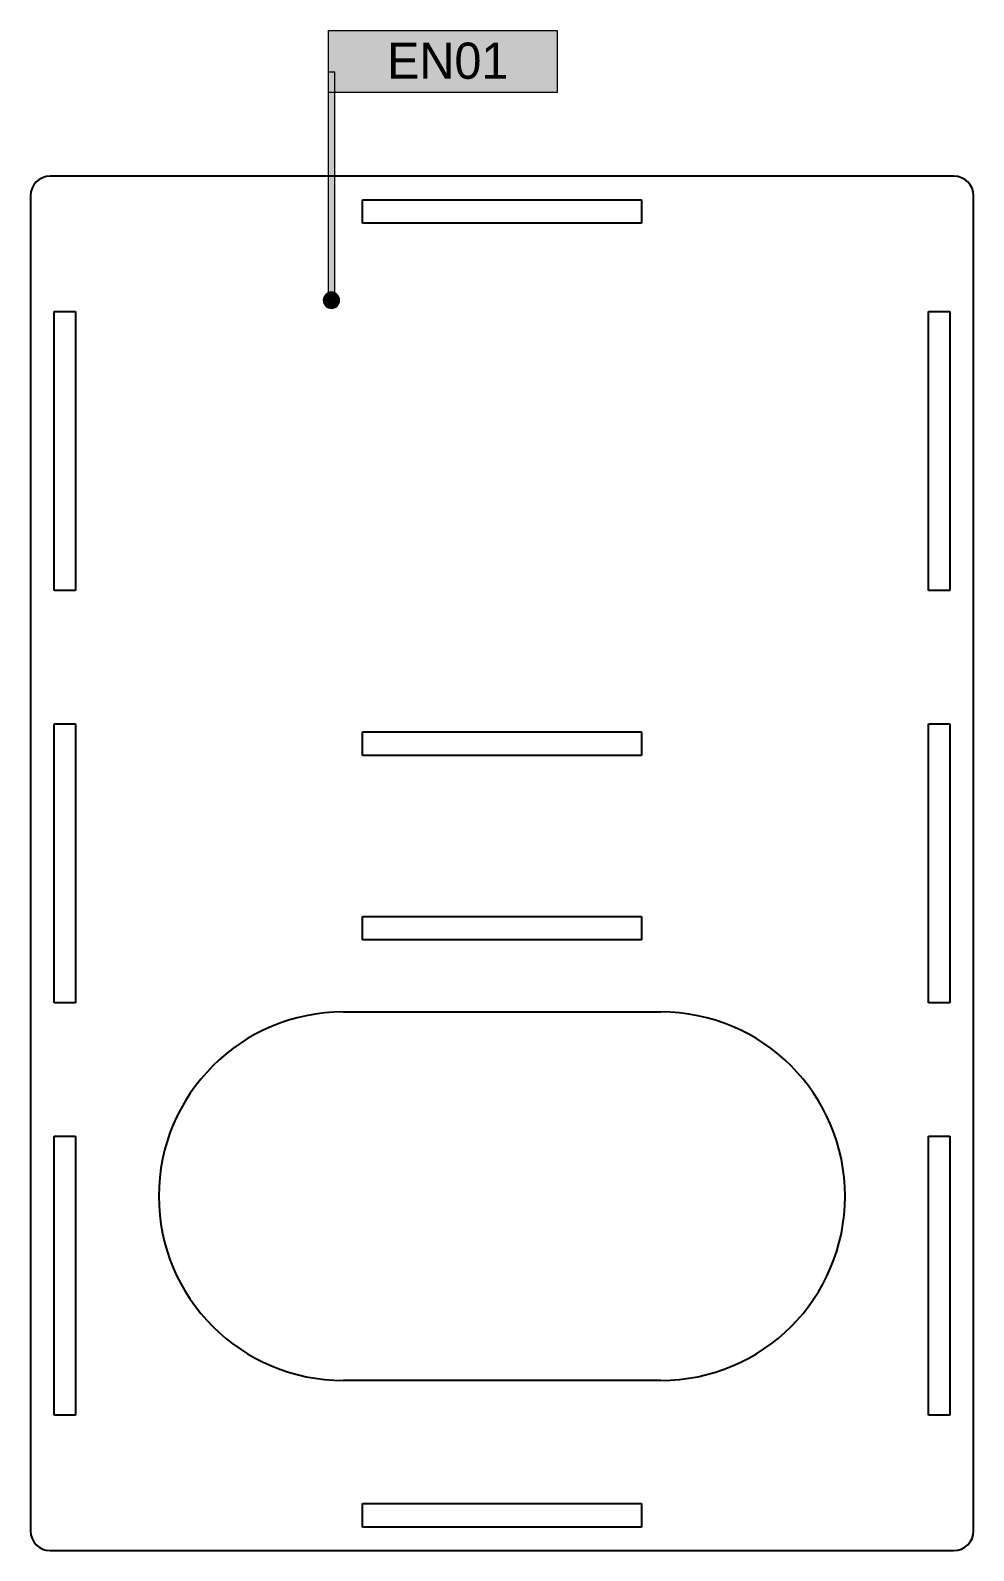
# Model space of a CAD drawing. Header units: millimetres. Extents: x -19 to 1971, y -336 to 654.
# Drawn here: x -19.1 to 58.9, y -218.9 to -93.1 of the extents above; entities that cross this region are included whole.
import ezdxf

# ---------------------------------------------------------------- set-up
doc = ezdxf.new("R2010")
doc.units = ezdxf.units.MM
doc.header["$MEASUREMENT"] = 0
doc.layers.add('Layer 1', color=7, linetype='Continuous')

# ---------------------------------------------------------------- blocks, each defined once
blk = doc.blocks.new('block 731')
at = {"layer": 'Layer 1', "color": 7, "lineweight": 25, "true_color": 0xffffff}
blk.add_open_spline([(33.02, -204.82), (41.44, -204.82), (48.26, -198), (48.26, -189.58), (48.26, -181.16), (41.44, -174.33), (33.02, -174.33)], degree=3, knots=[0, 0, 0, 0, 1, 1, 1, 2, 2, 2, 2], dxfattribs=at)
blk = doc.blocks.new('block 732')
at = {"layer": 'Layer 1', "color": 7, "lineweight": 25, "true_color": 0xffffff}
blk.add_lwpolyline([(6.76, -174.33), (33.02, -174.33)], dxfattribs=at)
blk = doc.blocks.new('block 733')
at = {"layer": 'Layer 1', "color": 7, "lineweight": 25, "true_color": 0xffffff}
blk.add_open_spline([(6.76, -174.33), (-1.66, -174.33), (-8.49, -181.16), (-8.49, -189.58), (-8.49, -198), (-1.66, -204.82), (6.76, -204.82)], degree=3, knots=[0, 0, 0, 0, 1, 1, 1, 2, 2, 2, 2], dxfattribs=at)
blk = doc.blocks.new('block 734')
at = {"layer": 'Layer 1', "color": 7, "lineweight": 25, "true_color": 0xffffff}
blk.add_lwpolyline([(33.02, -204.82), (6.76, -204.82)], dxfattribs=at)
blk = doc.blocks.new('block 735')
at = {"layer": 'Layer 1', "color": 7, "lineweight": 25, "true_color": 0xffffff}
blk.add_lwpolyline([(-17.15, -150.5), (-15.37, -150.5)], dxfattribs=at)
blk = doc.blocks.new('block 736')
at = {"layer": 'Layer 1', "color": 7, "lineweight": 25, "true_color": 0xffffff}
blk.add_lwpolyline([(-17.15, -173.57), (-17.15, -150.5)], dxfattribs=at)
blk = doc.blocks.new('block 737')
at = {"layer": 'Layer 1', "color": 7, "lineweight": 25, "true_color": 0xffffff}
blk.add_lwpolyline([(-15.37, -173.57), (-17.15, -173.57)], dxfattribs=at)
blk = doc.blocks.new('block 738')
at = {"layer": 'Layer 1', "color": 7, "lineweight": 25, "true_color": 0xffffff}
blk.add_lwpolyline([(-15.37, -150.5), (-15.37, -173.57)], dxfattribs=at)
blk = doc.blocks.new('block 739')
at = {"layer": 'Layer 1', "color": 7, "lineweight": 25, "true_color": 0xffffff}
blk.add_lwpolyline([(55.15, -116.38), (56.93, -116.38)], dxfattribs=at)
blk = doc.blocks.new('block 740')
at = {"layer": 'Layer 1', "color": 7, "lineweight": 25, "true_color": 0xffffff}
blk.add_lwpolyline([(55.15, -139.45), (55.15, -116.38)], dxfattribs=at)
blk = doc.blocks.new('block 741')
at = {"layer": 'Layer 1', "color": 7, "lineweight": 25, "true_color": 0xffffff}
blk.add_lwpolyline([(56.93, -139.45), (55.15, -139.45)], dxfattribs=at)
blk = doc.blocks.new('block 742')
at = {"layer": 'Layer 1', "color": 7, "lineweight": 25, "true_color": 0xffffff}
blk.add_lwpolyline([(56.93, -116.38), (56.93, -139.45)], dxfattribs=at)
blk = doc.blocks.new('block 743')
at = {"layer": 'Layer 1', "color": 7, "lineweight": 25, "true_color": 0xffffff}
blk.add_lwpolyline([(-17.15, -116.38), (-15.37, -116.38)], dxfattribs=at)
blk = doc.blocks.new('block 744')
at = {"layer": 'Layer 1', "color": 7, "lineweight": 25, "true_color": 0xffffff}
blk.add_lwpolyline([(-17.15, -139.45), (-17.15, -116.38)], dxfattribs=at)
blk = doc.blocks.new('block 745')
at = {"layer": 'Layer 1', "color": 7, "lineweight": 25, "true_color": 0xffffff}
blk.add_lwpolyline([(-15.37, -139.45), (-17.15, -139.45)], dxfattribs=at)
blk = doc.blocks.new('block 746')
at = {"layer": 'Layer 1', "color": 7, "lineweight": 25, "true_color": 0xffffff}
blk.add_lwpolyline([(-15.37, -116.38), (-15.37, -139.45)], dxfattribs=at)
blk = doc.blocks.new('block 747')
at = {"layer": 'Layer 1', "color": 7, "lineweight": 25, "true_color": 0xffffff}
blk.add_lwpolyline([(55.15, -184.62), (56.93, -184.62)], dxfattribs=at)
blk = doc.blocks.new('block 748')
at = {"layer": 'Layer 1', "color": 7, "lineweight": 25, "true_color": 0xffffff}
blk.add_lwpolyline([(55.15, -207.69), (55.15, -184.62)], dxfattribs=at)
blk = doc.blocks.new('block 749')
at = {"layer": 'Layer 1', "color": 7, "lineweight": 25, "true_color": 0xffffff}
blk.add_lwpolyline([(56.93, -207.69), (55.15, -207.69)], dxfattribs=at)
blk = doc.blocks.new('block 750')
at = {"layer": 'Layer 1', "color": 7, "lineweight": 25, "true_color": 0xffffff}
blk.add_lwpolyline([(56.93, -184.62), (56.93, -207.69)], dxfattribs=at)
blk = doc.blocks.new('block 751')
at = {"layer": 'Layer 1', "color": 7, "lineweight": 25, "true_color": 0xffffff}
blk.add_lwpolyline([(8.35, -168.37), (8.35, -166.42)], dxfattribs=at)
blk = doc.blocks.new('block 752')
at = {"layer": 'Layer 1', "color": 7, "lineweight": 25, "true_color": 0xffffff}
blk.add_lwpolyline([(31.42, -168.37), (8.35, -168.37)], dxfattribs=at)
blk = doc.blocks.new('block 753')
at = {"layer": 'Layer 1', "color": 7, "lineweight": 25, "true_color": 0xffffff}
blk.add_lwpolyline([(31.42, -166.42), (31.42, -168.37)], dxfattribs=at)
blk = doc.blocks.new('block 754')
at = {"layer": 'Layer 1', "color": 7, "lineweight": 25, "true_color": 0xffffff}
blk.add_lwpolyline([(8.35, -166.42), (31.42, -166.42)], dxfattribs=at)
blk = doc.blocks.new('block 755')
at = {"layer": 'Layer 1', "color": 7, "lineweight": 25, "true_color": 0xffffff}
blk.add_lwpolyline([(8.35, -107.12), (31.42, -107.12)], dxfattribs=at)
blk = doc.blocks.new('block 756')
at = {"layer": 'Layer 1', "color": 7, "lineweight": 25, "true_color": 0xffffff}
blk.add_lwpolyline([(8.35, -109.07), (8.35, -107.12)], dxfattribs=at)
blk = doc.blocks.new('block 757')
at = {"layer": 'Layer 1', "color": 7, "lineweight": 25, "true_color": 0xffffff}
blk.add_lwpolyline([(31.42, -109.07), (8.35, -109.07)], dxfattribs=at)
blk = doc.blocks.new('block 758')
at = {"layer": 'Layer 1', "color": 7, "lineweight": 25, "true_color": 0xffffff}
blk.add_lwpolyline([(31.42, -107.12), (31.42, -109.07)], dxfattribs=at)
blk = doc.blocks.new('block 759')
at = {"layer": 'Layer 1', "color": 7, "lineweight": 25, "true_color": 0xffffff}
blk.add_lwpolyline([(31.42, -215), (31.42, -216.95)], dxfattribs=at)
blk = doc.blocks.new('block 760')
at = {"layer": 'Layer 1', "color": 7, "lineweight": 25, "true_color": 0xffffff}
blk.add_lwpolyline([(8.35, -215), (31.42, -215)], dxfattribs=at)
blk = doc.blocks.new('block 761')
at = {"layer": 'Layer 1', "color": 7, "lineweight": 25, "true_color": 0xffffff}
blk.add_lwpolyline([(8.35, -216.95), (8.35, -215)], dxfattribs=at)
blk = doc.blocks.new('block 762')
at = {"layer": 'Layer 1', "color": 7, "lineweight": 25, "true_color": 0xffffff}
blk.add_lwpolyline([(31.42, -216.95), (8.35, -216.95)], dxfattribs=at)
blk = doc.blocks.new('block 763')
at = {"layer": 'Layer 1', "color": 7, "lineweight": 25, "true_color": 0xffffff}
blk.add_lwpolyline([(55.15, -173.57), (55.15, -150.5)], dxfattribs=at)
blk = doc.blocks.new('block 764')
at = {"layer": 'Layer 1', "color": 7, "lineweight": 25, "true_color": 0xffffff}
blk.add_lwpolyline([(56.93, -173.57), (55.15, -173.57)], dxfattribs=at)
blk = doc.blocks.new('block 765')
at = {"layer": 'Layer 1', "color": 7, "lineweight": 25, "true_color": 0xffffff}
blk.add_lwpolyline([(56.93, -150.5), (56.93, -173.57)], dxfattribs=at)
blk = doc.blocks.new('block 766')
at = {"layer": 'Layer 1', "color": 7, "lineweight": 25, "true_color": 0xffffff}
blk.add_lwpolyline([(55.15, -150.5), (56.93, -150.5)], dxfattribs=at)
blk = doc.blocks.new('block 767')
at = {"layer": 'Layer 1', "color": 7, "lineweight": 25, "true_color": 0xffffff}
blk.add_lwpolyline([(-17.15, -207.69), (-17.15, -184.62)], dxfattribs=at)
blk = doc.blocks.new('block 768')
at = {"layer": 'Layer 1', "color": 7, "lineweight": 25, "true_color": 0xffffff}
blk.add_lwpolyline([(-15.37, -207.69), (-17.15, -207.69)], dxfattribs=at)
blk = doc.blocks.new('block 769')
at = {"layer": 'Layer 1', "color": 7, "lineweight": 25, "true_color": 0xffffff}
blk.add_lwpolyline([(-15.37, -184.62), (-15.37, -207.69)], dxfattribs=at)
blk = doc.blocks.new('block 770')
at = {"layer": 'Layer 1', "color": 7, "lineweight": 25, "true_color": 0xffffff}
blk.add_lwpolyline([(-17.15, -184.62), (-15.37, -184.62)], dxfattribs=at)
blk = doc.blocks.new('block 771')
at = {"layer": 'Layer 1', "color": 7, "lineweight": 25, "true_color": 0xffffff}
blk.add_lwpolyline([(31.42, -151.15), (31.42, -153.1)], dxfattribs=at)
blk = doc.blocks.new('block 772')
at = {"layer": 'Layer 1', "color": 7, "lineweight": 25, "true_color": 0xffffff}
blk.add_lwpolyline([(8.35, -151.15), (31.42, -151.15)], dxfattribs=at)
blk = doc.blocks.new('block 773')
at = {"layer": 'Layer 1', "color": 7, "lineweight": 25, "true_color": 0xffffff}
blk.add_lwpolyline([(8.35, -153.1), (8.35, -151.15)], dxfattribs=at)
blk = doc.blocks.new('block 774')
at = {"layer": 'Layer 1', "color": 7, "lineweight": 25, "true_color": 0xffffff}
blk.add_lwpolyline([(31.42, -153.1), (8.35, -153.1)], dxfattribs=at)
blk = doc.blocks.new('block 775')
at = {"layer": 'Layer 1', "color": 7, "lineweight": 25, "true_color": 0xffffff}
blk.add_lwpolyline([(58.88, -217.28), (58.88, -106.8)], dxfattribs=at)
blk = doc.blocks.new('block 776')
at = {"layer": 'Layer 1', "color": 7, "lineweight": 25, "true_color": 0xffffff}
blk.add_open_spline([(57.26, -218.9), (58.15, -218.9), (58.88, -218.17), (58.88, -217.28)], degree=3, dxfattribs=at)
blk = doc.blocks.new('block 777')
at = {"layer": 'Layer 1', "color": 7, "lineweight": 25, "true_color": 0xffffff}
blk.add_lwpolyline([(-17.48, -218.9), (57.26, -218.9)], dxfattribs=at)
blk = doc.blocks.new('block 778')
at = {"layer": 'Layer 1', "color": 7, "lineweight": 25, "true_color": 0xffffff}
blk.add_open_spline([(-19.1, -217.28), (-19.1, -218.17), (-18.38, -218.9), (-17.48, -218.9)], degree=3, dxfattribs=at)
blk = doc.blocks.new('block 779')
at = {"layer": 'Layer 1', "color": 7, "lineweight": 25, "true_color": 0xffffff}
blk.add_lwpolyline([(-19.1, -106.8), (-19.1, -217.28)], dxfattribs=at)
blk = doc.blocks.new('block 780')
at = {"layer": 'Layer 1', "color": 7, "lineweight": 25, "true_color": 0xffffff}
blk.add_open_spline([(-17.48, -105.17), (-18.38, -105.17), (-19.1, -105.9), (-19.1, -106.8)], degree=3, dxfattribs=at)
blk = doc.blocks.new('block 781')
at = {"layer": 'Layer 1', "color": 7, "lineweight": 25, "true_color": 0xffffff}
blk.add_lwpolyline([(57.26, -105.17), (-17.48, -105.17)], dxfattribs=at)
blk = doc.blocks.new('block 782')
at = {"layer": 'Layer 1', "color": 7, "lineweight": 25, "true_color": 0xffffff}
blk.add_open_spline([(58.88, -106.8), (58.88, -105.9), (58.15, -105.17), (57.26, -105.17)], degree=3, dxfattribs=at)
blk = doc.blocks.new('block 730')
at = {"layer": 'Layer 1'}
for name in ['block 780', 'block 781', 'block 782', 'block 779', 'block 775', 'block 755', 'block 756', 'block 758', 'block 757', 'block 743', 'block 744', 'block 746', 'block 739', 'block 740', 'block 742', 'block 745', 'block 741', 'block 735', 'block 736', 'block 738', 'block 763', 'block 766', 'block 765', 'block 772', 'block 773', 'block 771', 'block 774', 'block 751', 'block 754', 'block 753', 'block 752', 'block 737', 'block 764', 'block 733', 'block 732', 'block 731', 'block 767', 'block 770', 'block 769', 'block 747', 'block 748', 'block 750', 'block 734', 'block 768', 'block 749', 'block 760', 'block 761', 'block 759', 'block 778', 'block 762', 'block 776', 'block 777']:
    blk.add_blockref(name, (0, 0), dxfattribs=at)
blk = doc.blocks.new('block 562')
at = {"layer": 'Layer 1'}
blk.add_blockref('block 730', (0, 0), dxfattribs=at)
blk = doc.blocks.new('block 1122')
at = {"layer": 'Layer 1', "true_color": 0x575756}
h = blk.add_hatch(color=251, dxfattribs=at)
h.dxf.hatch_style = 2
h.paths.add_polyline_path([(24.45, -98.24), (5.54, -98.24), (5.54, -93.11), (24.45, -93.11)])
h = blk.add_hatch(color=251, dxfattribs=at)
h.dxf.hatch_style = 2
h.paths.add_polyline_path([(5.54, -115.44), (5.54, -96.53), (6.04, -96.53), (6.04, -115.44)])
h = blk.add_hatch(color=251, dxfattribs=at)
h.dxf.hatch_style = 2
edge = h.paths.add_edge_path()
edge.add_spline(control_points=[(6.46, -115.44), (6.46, -115.82), (6.16, -116.12), (5.79, -116.12), (5.42, -116.12), (5.11, -115.82), (5.11, -115.44), (5.11, -115.07), (5.42, -114.77), (5.79, -114.77), (6.16, -114.77), (6.46, -115.07), (6.46, -115.44)], knot_values=[0, 0, 0, 0, 1, 1, 1, 2, 2, 2, 3, 3, 3, 4, 4, 4, 4], degree=3, periodic=1)
at = {"layer": 'Layer 1', "lineweight": 0}
for points in [[(24.45, -98.24), (5.54, -98.24), (5.54, -93.11), (24.45, -93.11), (24.45, -98.24)], [(5.54, -115.44), (5.54, -96.53), (6.04, -96.53), (6.04, -115.44), (5.54, -115.44)]]:
    blk.add_lwpolyline(points, dxfattribs=at)
blk.add_open_spline([(6.46, -115.44), (6.46, -115.82), (6.16, -116.12), (5.79, -116.12), (5.42, -116.12), (5.11, -115.82), (5.11, -115.44), (5.11, -115.07), (5.42, -114.77), (5.79, -114.77), (6.16, -114.77), (6.46, -115.07), (6.46, -115.44)], degree=3, knots=[0, 0, 0, 0, 1, 1, 1, 2, 2, 2, 3, 3, 3, 4, 4, 4, 4], dxfattribs=at)
at = {"layer": 'Layer 1', "color": 18, "true_color": 0x000000, "insert": (10.39, -97.16), "char_height": 2.9972, "attachment_point": 7}
blk.add_mtext('\\fMyriad Pro|b0|i0|c0|p34;\\W1;EN01', dxfattribs=at)

msp = doc.modelspace()

# ---------------------------------------------------------------- block references
at = {"layer": 'Layer 1'}
for name in ['block 1122', 'block 562']:
    msp.add_blockref(name, (0, 0), dxfattribs=at)

doc.saveas('drawing.dxf')
